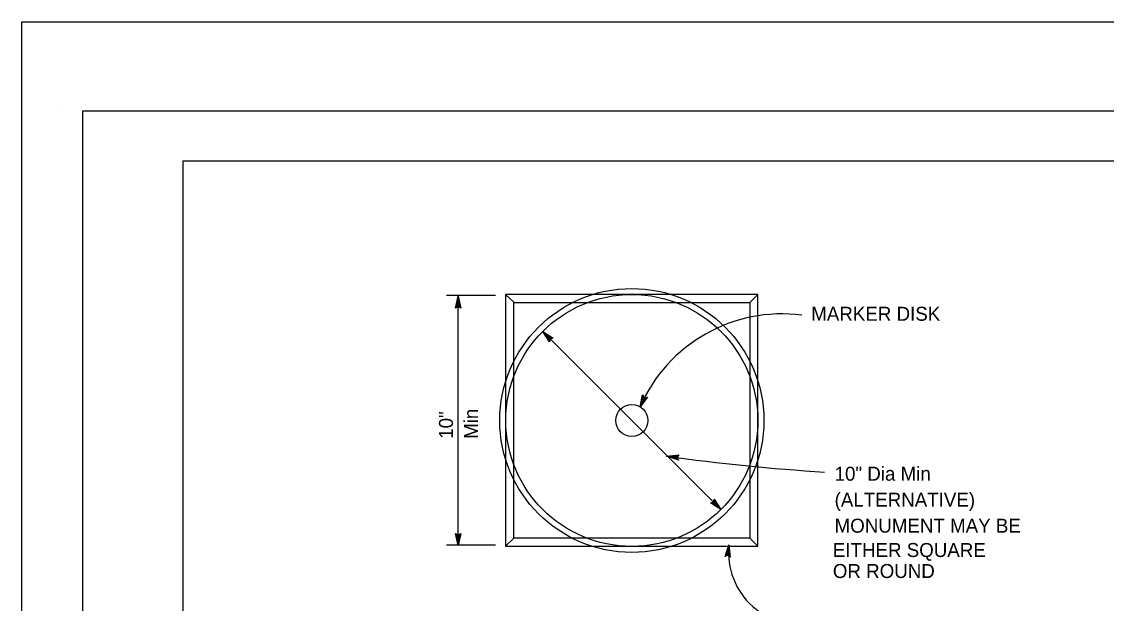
# Model space of a CAD drawing. Extents: x -894 to 866, y -476 to 714.
# Drawn here: x -894 to -352, y 423 to 714 of the extents above; entities that cross this region are included whole.
import ezdxf

# ---------------------------------------------------------------- set-up
doc = ezdxf.new("R2010")
doc.units = 0
for name, color, linetype in [('10 Sheet Format', 7, 'Continuous'), ('56 Stage 3 Anno', 7, 'Continuous'), ('57 Undefined', 7, 'Continuous'), ('60 Nongeo Data', 7, 'Continuous')]:
    doc.layers.add(name, color=color, linetype=linetype)

msp = doc.modelspace()

# ---------------------------------------------------------------- linework, layer by layer
at = {"layer": '10 Sheet Format'}
for p, q in [((-875.42, 668.97), (-875.42, 668.97)), ((-813.45, 643.96), (811.55, 643.96)), ((-813.45, 643.96), (-813.45, -406.04))]:
    msp.add_line(p, q, dxfattribs=at)
for points in [[(-894.04, 713.56), (865.96, 713.56), (865.96, -476.44), (-894.04, -476.44)], [(-863.43, 668.96), (836.57, 668.96), (836.57, -431.04), (-863.43, -431.04)], [(-863.43, 668.96), (836.57, 668.96), (836.57, -431.04), (-863.43, -431.04)]]:
    msp.add_lwpolyline(points, close=True, dxfattribs=at)
at = {"layer": '56 Stage 3 Anno'}
for p, q in [((-657.19, 576.66), (-681.68, 576.66)), ((-677.24, 570.33), (-675.9, 576.33)), ((-676.88, 570.54), (-675.9, 574.95)), ((-675.9, 576.33), (-675.9, 576.33)), ((-675.9, 576.33), (-674.57, 570.33)), ((-675.9, 451.68), (-675.9, 576.33)), ((-675.89, 574.94), (-674.93, 570.56)), ((-675.9, 571.13), (-677.24, 570.33)), ((-677.24, 570.33), (-677.24, 570.33)), ((-676.52, 570.78), (-675.9, 573.56)), ((-676.18, 570.95), (-675.9, 572.18)), ((-675.9, 573.56), (-675.27, 570.74)), ((-675.9, 572.18), (-675.63, 570.97)), ((-674.57, 570.33), (-675.9, 571.13)), ((-674.57, 570.33), (-674.57, 570.33)), ((-544.53, 469.59), (-633.58, 558.64)), ((-630.28, 553.44), (-633.57, 558.63)), ((-633.57, 558.63), (-633.57, 558.63)), ((-633.57, 558.63), (-628.39, 555.33)), ((-630.18, 553.84), (-632.6, 557.65)), ((-632.58, 557.65), (-628.81, 555.24)), ((-630.09, 554.26), (-631.62, 556.67)), ((-631.62, 556.67), (-629.18, 555.12)), ((-629.97, 554.63), (-630.64, 555.7)), ((-630.64, 555.7), (-629.6, 555.03)), ((-629.89, 554.95), (-630.28, 553.44)), ((-630.28, 553.44), (-630.28, 553.44)), ((-628.39, 555.33), (-629.89, 554.95)), ((-628.39, 555.33), (-628.39, 555.33)), ((-584.96, 520.87), (-583.69, 526.89)), ((-584.39, 522.14), (-583.46, 526.53)), ((-583.82, 523.39), (-583.22, 526.22)), ((-583.69, 526.89), (-583.69, 526.89)), ((-583.69, 526.89), (-582.81, 525.61)), ((-581.26, 525.78), (-584.96, 520.87)), ((-584.96, 520.87), (-584.96, 520.87)), ((-581.67, 525.73), (-584.39, 522.13)), ((-582.1, 525.67), (-583.82, 523.39)), ((-583.24, 524.65), (-582.99, 525.86)), ((-582.48, 525.65), (-583.24, 524.65)), ((-582.81, 525.61), (-581.26, 525.78)), ((-581.26, 525.78), (-581.26, 525.78)), ((-571.64, 496.2), (-565.53, 496.93)), ((-565.8, 494.27), (-571.64, 496.2)), ((-571.64, 496.2), (-571.64, 496.2)), ((-565.98, 494.65), (-570.26, 496.06)), ((-570.25, 496.07), (-565.8, 496.59)), ((-568.89, 495.92), (-566.01, 496.27)), ((-566.18, 495.03), (-568.89, 495.92)), ((-567.51, 495.79), (-566.28, 495.93)), ((-566.32, 495.39), (-567.51, 495.79)), ((-565.53, 496.93), (-566.46, 495.68)), ((-566.46, 495.68), (-565.8, 494.27)), ((-565.8, 494.27), (-565.8, 494.27)), ((-565.53, 496.93), (-565.53, 496.93)), ((-549.77, 472.84), (-548.26, 473.22)), ((-544.58, 469.54), (-549.77, 472.84)), ((-549.77, 472.84), (-549.77, 472.84)), ((-545.57, 470.52), (-549.35, 472.93)), ((-546.53, 471.5), (-548.97, 473.05)), ((-547.51, 472.47), (-548.55, 473.14)), ((-548.26, 473.22), (-547.88, 474.73)), ((-548.19, 473.54), (-547.51, 472.47)), ((-548.07, 473.91), (-546.53, 471.5)), ((-547.98, 474.33), (-545.56, 470.52)), ((-547.88, 474.73), (-547.88, 474.73)), ((-547.88, 474.73), (-544.58, 469.54)), ((-544.58, 469.54), (-544.58, 469.54)), ((-675.9, 451.63), (-677.23, 457.63)), ((-677.23, 457.63), (-677.23, 457.63)), ((-677.23, 457.63), (-675.9, 456.83)), ((-675.9, 453.02), (-676.87, 457.39)), ((-675.9, 454.39), (-676.52, 457.22)), ((-675.9, 455.77), (-676.16, 456.98)), ((-675.9, 456.83), (-674.56, 457.63)), ((-674.56, 457.63), (-675.9, 451.63)), ((-674.91, 457.41), (-675.9, 453.01)), ((-675.27, 457.18), (-675.9, 454.39)), ((-675.62, 457), (-675.9, 455.77)), ((-674.56, 457.63), (-674.56, 457.63)), ((-657.19, 451.66), (-681.68, 451.66)), ((-675.9, 451.63), (-675.9, 451.63)), ((-542.47, 446.01), (-540.54, 451.85)), ((-542.09, 446.19), (-540.68, 450.48)), ((-540.67, 450.47), (-540.14, 446.02)), ((-540.54, 451.85), (-540.54, 451.85)), ((-540.54, 451.85), (-539.81, 445.75)), ((-541.05, 446.68), (-542.47, 446.01)), ((-542.47, 446.01), (-542.47, 446.01)), ((-541.71, 446.39), (-540.82, 449.1)), ((-541.35, 446.53), (-540.95, 447.73)), ((-539.81, 445.75), (-541.05, 446.68)), ((-540.95, 447.73), (-540.81, 446.5)), ((-540.82, 449.1), (-540.47, 446.23)), ((-539.81, 445.75), (-539.81, 445.75))]:
    msp.add_line(p, q, dxfattribs=at)
for centre, radius, start, end in [((-513.97, 490), 77.41, 82.6203, 156.4926), ((-425.74, 1556.41), 1070.2, 262.16484, 266.41396), ((-504.51, 448.11), 36.22, 174.0679, 282.6142)]:
    msp.add_arc(centre, radius, start, end, dxfattribs=at)
at = {"layer": '60 Nongeo Data'}
for p, q in [((-648.09, 573.29), (-652.17, 577.19)), ((-526.11, 577.19), (-652.17, 577.19)), ((-652.17, 577.19), (-652.17, 451.16)), ((-530.06, 573.19), (-526.11, 577.19)), ((-526.04, 451.16), (-526.04, 577.19)), ((-648.09, 455.24), (-648.09, 573.29)), ((-647.98, 573.19), (-530.06, 573.19)), ((-530.06, 573.19), (-530.06, 455.24)), ((-652.17, 451.16), (-648.09, 455.24)), ((-652.17, 451.16), (-526.11, 451.16)), ((-530.06, 455.24), (-648.09, 455.24)), ((-526.11, 451.16), (-530.06, 455.24))]:
    msp.add_line(p, q, dxfattribs=at)
for radius in [66, 63, 8]:
    msp.add_circle((-589.05, 514.11), radius, dxfattribs=at)

# ---------------------------------------------------------------- texts
at = {"layer": '57 Undefined'}
for s, p in [('MARKER DISK', (-499.36, 563.97)), ('10" Dia Min', (-487.68, 483.98)), ('(ALTERNATIVE)', (-487.68, 470.98)), ('MONUMENT MAY BE', (-487.68, 457.98)), ('EITHER SQUARE', (-488.56, 445.81)), ('OR ROUND', (-488.56, 435.31))]:
    msp.add_text(s, height=7, dxfattribs=at).set_placement(p)
for s, p in [('10"', (-678.45, 504.95)), ('Min', (-665.95, 504.9))]:
    msp.add_text(s, height=7, rotation=90, dxfattribs=at).set_placement(p)

doc.saveas('drawing.dxf')
